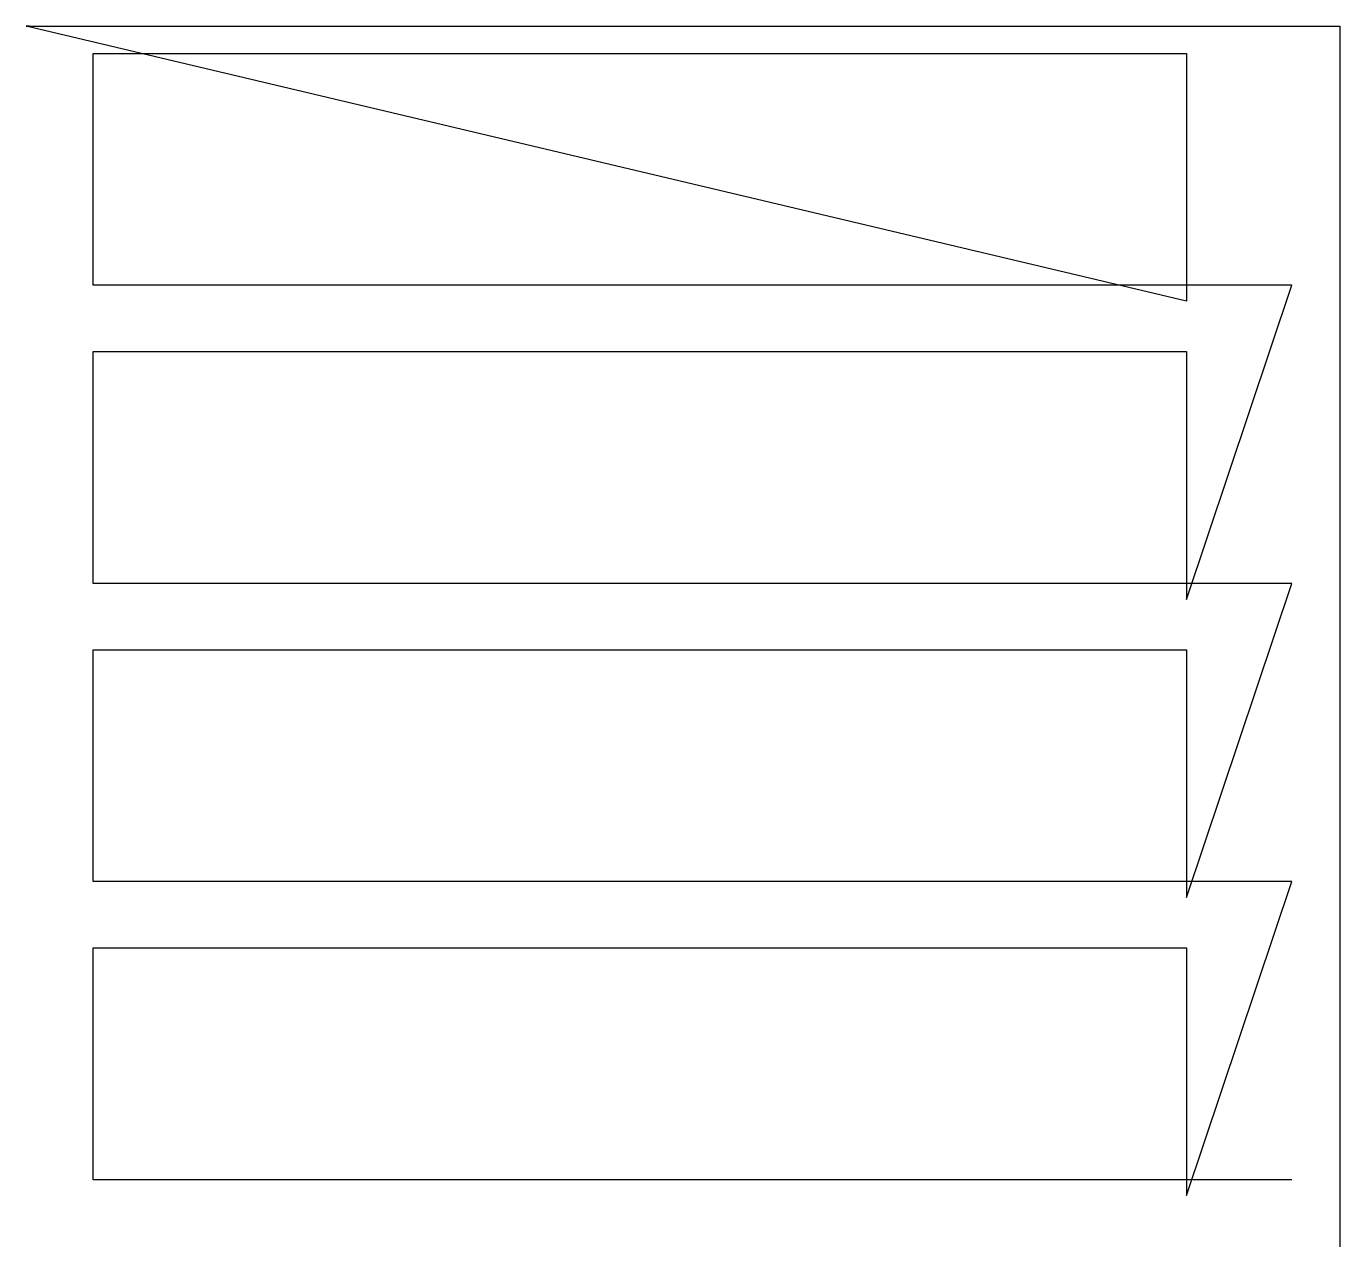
# Model space of a CAD drawing. Header units: metres. Extents: x 0 to 396, y 1535 to 1904.
import ezdxf

# ---------------------------------------------------------------- set-up
doc = ezdxf.new("R2010")
doc.units = ezdxf.units.M

msp = doc.modelspace()

# ---------------------------------------------------------------- linework, layer by layer
at = {"layer": 'TOOL_0'}
for p, q in [((350.236, 1820.636), (0, 1903.638)), ((0, 1903.638), (1, 1903.638)), ((1, 1903.638), (0, 1903.638)), ((0, 1903.638), (1, 1903.638)), ((1, 1903.638), (396.472, 1903.638)), ((396.472, 1903.638), (396.472, 1536.191)), ((20.236, 1825.431), (20.236, 1895.431)), ((20.236, 1895.431), (350.236, 1895.431)), ((350.236, 1895.431), (350.236, 1825.431)), ((350.236, 1825.431), (20.236, 1825.431)), ((350.236, 1730.632), (381.989, 1825.431)), ((381.989, 1825.431), (350.236, 1825.431)), ((350.236, 1825.431), (350.236, 1820.636)), ((20.236, 1735.427), (20.236, 1805.427)), ((20.236, 1805.427), (350.236, 1805.427)), ((350.236, 1805.427), (350.236, 1735.427)), ((350.236, 1735.427), (20.236, 1735.427)), ((350.236, 1640.628), (381.989, 1735.427)), ((381.989, 1735.427), (350.236, 1735.427)), ((350.236, 1735.427), (350.236, 1730.632)), ((20.236, 1645.423), (20.236, 1715.423)), ((20.236, 1715.423), (350.236, 1715.423)), ((350.236, 1715.423), (350.236, 1645.423)), ((350.236, 1645.423), (20.236, 1645.423)), ((350.236, 1550.624), (381.989, 1645.423)), ((381.989, 1645.423), (350.236, 1645.423)), ((350.236, 1645.423), (350.236, 1640.628)), ((20.236, 1555.419), (20.236, 1625.419)), ((20.236, 1625.419), (350.236, 1625.419)), ((350.236, 1625.419), (350.236, 1555.419)), ((350.236, 1555.419), (20.236, 1555.419)), ((381.989, 1555.419), (350.236, 1555.419)), ((350.236, 1555.419), (350.236, 1550.624)), ((396.472, 1536.191), (396.472, 1535.191))]:
    msp.add_line(p, q, dxfattribs=at)

doc.saveas('drawing.dxf')
